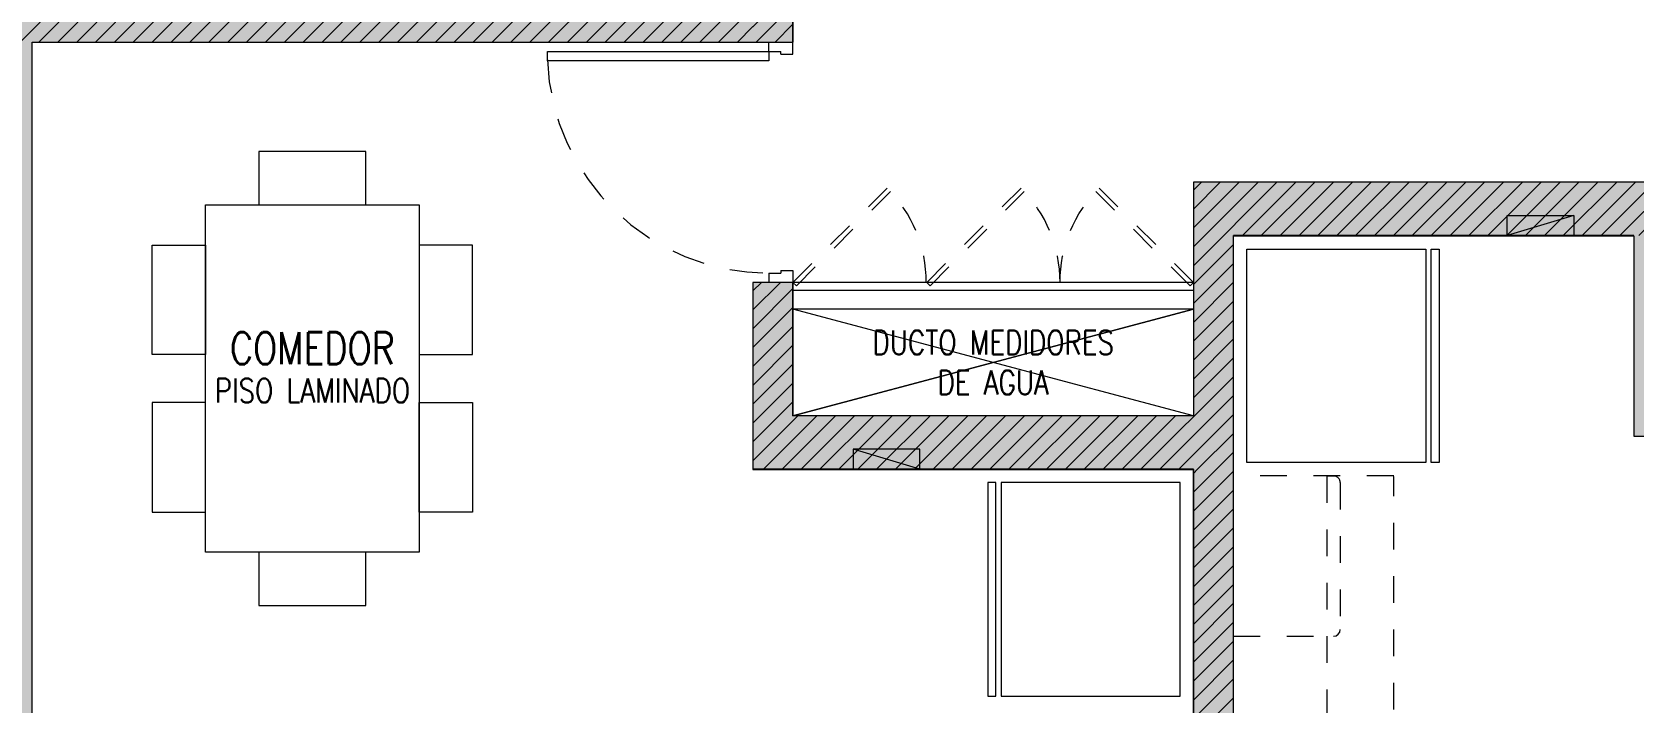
# Model space of a CAD drawing. Header units: millimetres. Extents: x 3738 to 3833, y 1327 to 1657.
# Drawn here: x 3774.47 to 3780.47, y 1461.11 to 1463.63 of the extents above; entities that cross this region are included whole.
import ezdxf
from ezdxf.enums import TextEntityAlignment as Align

# ---------------------------------------------------------------- set-up
doc = ezdxf.new("R2010")
doc.units = ezdxf.units.MM
doc.set_wipeout_variables(frame=1)
for name, pattern in [('HIDDEN', [0.375, 0.25, -0.125]), ('HIDDEN2', [0.1875, 0.125, -0.0625]), ('X-REF_DP_Arquitectura$0$HIDDEN', [0.375, 0.25, -0.125])]:
    doc.linetypes.add(name, pattern=pattern)
doc.layers.get('0').update_dxf_attribs({"color": 251, "lineweight": 9})
for name, color, linetype, lineweight in [('A-COCINAS-LAV', 251, 'Continuous', 13), ('A-LINEAS', 251, 'Continuous', 13), ('A-MOBILIARIO', 251, 'Continuous', 13), ('A-MURO BAJO', 251, 'Continuous', 13), ('A-MUROS', 251, 'Continuous', 13), ('A-PROYECCIONES', 251, 'HIDDEN2', 13), ('A-PUERTAS', 251, 'Continuous', 13), ('A-TEXTO-ACABADO PISO', 251, 'Continuous', 13), ('A-TEXTO-AMBIENTE', 251, 'Continuous', 13), ('A_20_Estructuras', 251, 'Continuous', 13), ('A_50_TextoAmbiente', 251, 'Continuous', 13), ('A_50_TextoIndicaciones', 251, 'Continuous', 13), ('A_50_Vigas', 251, 'X-REF_DP_Arquitectura$0$HIDDEN', 13), ('A_60_HatchEstructuras', 251, 'Continuous', 13), ('MURO CF 120', 251, 'Continuous', 13), ('MURO CF 60', 251, 'Continuous', 13)]:
    doc.layers.add(name, color=color, linetype=linetype, lineweight=lineweight)
doc.styles.add('ROMANS', font='romans.shx', dxfattribs={"width": 0.8})
pattern_1 = [(45, (-21.67, -43.67528), (-0.03535534, 0.03535534), [])]

# ---------------------------------------------------------------- blocks, each defined once
blk = doc.blocks.new('EF-P2-P4')
at = {"layer": 'A_60_HatchEstructuras'}
h = blk.add_hatch(color=256, dxfattribs=at)
h.dxf.hatch_style = 1
h.paths.add_polyline_path([(-1.15, -7), (1.6, -7), (1.6, -7.6), (1.75, -7.6), (1.75, -7), (4.5, -7), (4.5, -9.55), (4.65, -9.55), (4.65, -7), (7.5001, -7), (7.5001, -6.85), (4.65, -6.85), (4.65, -4.3), (4.5, -4.3), (4.5, -6.85), (1.75, -6.85), (1.75, -6.25), (1.6, -6.25), (1.6, -6.85), (-1.15, -6.85), (-1.15, -2.8), (-1.35, -2.8), (-1.35, -11.05), (-1.15, -11.05)])
h.paths.add_polyline_path([(3.3, -4.45), (3.75, -4.45), (3.75, -4.3), (1.6, -4.3), (1.6, -5.5), (1.7468, -5.5), (1.75, -5.5), (1.75, -4.45), (3.1, -4.45), (3.1, -6.05), (3.3, -6.05)], flags=17)
h.paths.add_polyline_path([(3.3, -7.8), (3.1, -7.8), (3.1, -9.4), (1.75, -9.4), (1.75, -8.35), (1.6, -8.35), (1.6, -9.55), (3.75, -9.55), (3.75, -9.4), (3.3, -9.4)], flags=17)
h = blk.add_hatch(color=256, dxfattribs=at)
h.dxf.hatch_style = 1
h.paths.add_polyline_path([(9.15, -7.725), (10.65, -7.725), (10.65, -8.475), (10.8, -8.475), (10.8, -7.525), (9, -7.525), (9, -8.4), (7.5, -8.4), (7.5, -7.9), (7.35, -7.9), (7.35, -8.6), (9, -8.6), (9, -13.79), (9.15, -13.79)])
h.paths.add_polyline_path([(7.5, -10.35), (7.35, -10.35), (7.35, -13.85), (7.65, -13.85), (7.65, -13.7), (7.5, -13.7)])
h.paths.add_polyline_path([(10.8, -10.625), (10.65, -10.625), (10.65, -13.7), (10.5, -13.7), (10.5, -13.85), (10.8, -13.85)])
at = {"elevation": 0}
blk.add_lwpolyline([(9, -8), (7.5, -8.4)], dxfattribs=at)
blk.add_lwpolyline([(9, -8.4), (7.5, -8)])
at = {"layer": 'A_20_Estructuras'}
for points in [[(-1.15, -7), (1.6, -7), (1.6, -7.6), (1.75, -7.6), (1.75, -7), (4.5, -7), (4.5, -9.55), (4.65, -9.55), (4.65, -7), (7.5001, -7), (7.5001, -6.85), (4.65, -6.85), (4.65, -4.3), (4.5, -4.3), (4.5, -6.85), (1.75, -6.85), (1.75, -6.25), (1.6, -6.25), (1.6, -6.85), (-1.15, -6.85), (-1.15, -2.8), (-1.35, -2.8), (-1.35, -11.05), (-1.15, -11.05)], [(9.15, -7.725), (10.65, -7.725), (10.65, -8.475), (10.8, -8.475), (10.8, -7.525), (9, -7.525), (9, -8.4), (7.5, -8.4), (7.5, -7.9), (7.35, -7.9), (7.35, -8.6), (9, -8.6), (9, -13.79), (9.15, -13.79)]]:
    blk.add_lwpolyline(points, close=True, dxfattribs=at)
at = {"layer": 'A_50_Vigas'}
blk.add_line((9, -8, 0), (7.5, -8, 0), dxfattribs=at)
blk = doc.blocks.new('REFRI')
blk.add_wipeout([(0.4, 0), (-0.4, 0), (-0.4, -0.67), (0.4, -0.67)])
blk.add_wipeout([(-0.4, -0.69), (-0.4, -0.72), (0.4, -0.72), (0.4, -0.69)])
for points in [[(-0.4, 0), (-0.4, -0.67), (0.4, -0.67), (0.4, 0)], [(-0.4, -0.69), (-0.4, -0.72), (0.4, -0.72), (0.4, -0.69)]]:
    blk.add_lwpolyline(points, close=True)
blk = doc.blocks.new('*U258')
for p, q in [((0.01, 0.855), (0.01, 0.9)), ((0.1, 0.865), (0.1, 0.9)), ((0.055, 0.855), (0.01, 0.855)), ((0.1, 0.865), (0.055, 0.865)), ((0.055, 0.855), (0.055, 0.865)), ((0.055, 0.045), (0.01, 0.045)), ((0.01, 0.045), (0.01, 0)), ((0.055, 0.045), (0.055, 0.035)), ((0.1, 0.035), (0.055, 0.035)), ((0.1, 0.035), (0.1, 0))]:
    blk.add_line(p, q)
blk.add_lwpolyline([(0.93, 0.07), (0.93, 0.035), (0.1, 0.035), (0.1, 0.07)], close=True)
at = {"color": 7, "linetype": 'HIDDEN2'}
blk.add_arc((0.0995, 0.0339), 0.8311, 2.23015, 89.96723, dxfattribs=at)
blk = doc.blocks.new('A$Cb5611ba7')
for points in [[(0.15, 0.1735), (0.15, -0.0265), (0.56, -0.0265), (0.56, 0.1735)], [(1.15, 0.1735), (1.15, -0.0265), (0.74, -0.0265), (0.74, 0.1735)], [(0, -0.0265), (0, -0.8265), (1.3, -0.8265), (1.3, -0.0265)], [(0, -0.2265), (0, -0.6265), (-0.2, -0.6265), (-0.2, -0.2265)], [(1.5, -0.6265), (1.3, -0.6265), (1.3, -0.2265), (1.5, -0.2265)], [(0.15, -1.0265), (0.15, -0.8265), (0.56, -0.8265), (0.56, -1.0265)], [(1.15, -1.0265), (1.15, -0.8265), (0.74, -0.8265), (0.74, -1.0265)]]:
    blk.add_lwpolyline(points, close=True)
blk = doc.blocks.new('*U270')
at = {"linetype": 'HIDDEN', "ltscale": 0.2}
for p, q in [((0.3534, 0.3534), (0, 0)), ((0.0127, -0.0127), (0.3656, 0.3401)), ((0, 0), (0.0127, -0.0127))]:
    blk.add_line(p, q, dxfattribs=at)
blk.add_arc((0, 0), 0.4995, 0, 45, dxfattribs=at)
blk = doc.blocks.new('Tab.Electrico')
blk.add_hatch(color=256).paths.add_polyline_path([(0.075, 0), (0.075, 0.25), (0, 0)])
for p, q in [((0.075, 0.25), (0, 0)), ((0.075, 0.25), (0, 0.25)), ((0, 0.25), (0, 0)), ((0.075, 0), (0.075, 0.25)), ((0, 0), (0.075, 0))]:
    blk.add_line(p, q)
blk = doc.blocks.new('DPTO 65')
at = {"layer": 'A-LINEAS'}
for p, q in [((-10.35, 1.55), (-8.85, 1.15)), ((-8.85, 1.55), (-10.35, 1.15))]:
    blk.add_line(p, q, dxfattribs=at)
at = {"layer": 'A-MURO BAJO'}
blk.add_line((-10.35, 1.15), (-8.85, 1.15), dxfattribs=at)
at = {"layer": 'A-MUROS'}
for p, q in [((-10.35, 6.94), (-10.35, 1.75)), ((-6, 2.7), (-6, 0.15)), ((-10.35, 1.75), (-8.7, 1.75)), ((-8.7, 1.05), (-8.7, 1.75)), ((-10.35, 1.55), (-8.85, 1.55)), ((-10.35, 0.675, 0), (-10.35, 1.55)), ((-8.85, 1.05), (-8.85, 1.55)), ((-8.85, 1.05), (-8.7, 1.05)), ((-6, 0.15), (-8.8501, 0.15)), ((-8.8501, 0.15), (-8.8501, 0))]:
    blk.add_line(p, q, dxfattribs=at)
at = {"layer": 'A-PUERTAS'}
for p, q in [((-10.35, 1.08), (-8.85, 1.08)), ((-10.35, 1.05), (-8.85, 1.05))]:
    blk.add_line(p, q, dxfattribs=at)
at = {"rotation": 90}
blk.add_blockref('Tab.Electrico', (-9.075, 1.675), dxfattribs=at)
at = {"layer": 'A-COCINAS-LAV', "extrusion": (4.49068e-08, 3.60284e-08, 1), "rotation": 90}
blk.add_blockref('REFRI', (-10.3, 2.2, 0), dxfattribs=at)
at = {"layer": 'A-MOBILIARIO', "xscale": -1.000000000000002, "rotation": 90}
blk.add_blockref('A$Cb5611ba7', (-7.4765, 2.0601), dxfattribs=at)
at = {"layer": 'A-MOBILIARIO', "rotation": 359.9967044834248}
blk.add_blockref('*U258', (-8.8601, 0.15), dxfattribs=at)
at = {"layer": 'A-PROYECCIONES', "ltscale": 0.25, "xscale": -1, "rotation": 180}
blk.add_blockref('*U270', (-10.35, 1.05), dxfattribs=at)
at = {"layer": 'A-PROYECCIONES', "ltscale": 0.25, "rotation": 180}
for p in [(-9.351, 1.05), (-8.85, 1.05)]:
    blk.add_blockref('*U270', p, dxfattribs=at)
blk = doc.blocks.new('DPTO 75')
blk.add_arc((-0.425, 1.675, 0), 0.025, 90, 180)
at = {"layer": 'A-MUROS'}
for p, q in [((-0.05, 6.265, 0), (-0.05, 0.2, 0)), ((-1.55, 0.2, 0), (-0.05, 0.2, 0)), ((-1.7, 0, 0), (0.1, 0, 0))]:
    blk.add_line(p, q, dxfattribs=at)
at = {"layer": 'A-PROYECCIONES', "ltscale": 0.5}
for p, q in [((-0.4, 1.1, 0), (-0.4, 2.615, 0)), ((-0.05, 1.7, 0), (-0.425, 1.7, 0)), ((-0.45, 1.125, 0), (-0.45, 1.675, 0)), ((-0.65, 1.1, 0), (-0.05, 1.1, 0)), ((-0.4, 1.1, 0), (-0.425, 1.1, 0))]:
    blk.add_line(p, q, dxfattribs=at)
at = {"layer": 'A-PROYECCIONES', "ltscale": 0.5, "elevation": 0}
blk.add_lwpolyline([(-0.05, 2.575), (-0.65, 2.575), (-0.65, 1.1025)], dxfattribs=at)
at = {"layer": 'A-PROYECCIONES', "ltscale": 0.5}
blk.add_arc((-0.425, 1.125, 0), 0.025, 180, 270, dxfattribs=at)
at = {"xscale": -1, "rotation": 90}
blk.add_blockref('Tab.Electrico', (-1.0751, 0.2, 0), dxfattribs=at)
at = {"layer": 'A-COCINAS-LAV', "extrusion": (4.49068e-08, -3.60284e-08, -1), "zscale": -1.000000000000002, "rotation": 90}
blk.add_blockref('REFRI', (0.1, 0.65, 0), dxfattribs=at)
blk = doc.blocks.new('TC_PT')
at = {"xscale": -1}
blk.add_blockref('DPTO 65', (0, 4.05), dxfattribs=at)
at = {"rotation": 180}
blk.add_blockref('DPTO 65', (0, 4.2), dxfattribs=at)
blk.add_blockref('DPTO 75', (10.45, 3.525, 0), dxfattribs=at)
blk = doc.blocks.new('TEXTO AMBIENTES PT')
at = {"layer": 'A-TEXTO-ACABADO PISO', "insert": (5.7, -8.2601), "char_height": 0.09, "attachment_point": 2, "rotation": 0.00002, "style": 'ROMANS'}
blk.add_mtext_dynamic_manual_height_columns('PISO LAMINADO', width=1.20225, gutter_width=12.5, heights=[0], dxfattribs=at)
at = {"layer": 'A-TEXTO-AMBIENTE', "style": 'ROMANS', "width": 0.8}
blk.add_text('COMEDOR', height=0.12, dxfattribs=at).set_placement((5.7001, -8.2065), align=Align.CENTER)
blk = doc.blocks.new('TEXTO DUCTOS PT')
at = {"layer": 'A_50_TextoIndicaciones', "insert": (8.25, -8.2), "char_height": 0.09, "width": 1.047942, "attachment_point": 5, "style": 'ROMANS'}
blk.add_mtext('\\pxsm1,qc,t16;DUCTO MEDIDORES DE AGUA', dxfattribs=at)
blk = doc.blocks.new('TORRE F HATCH CORTAFUEGO')
at = {"layer": 'MURO CF 60'}
h = blk.add_hatch(dxfattribs=at)
h.set_pattern_fill('_USER', color=256, scale=0.05, angle=45, pattern_type=0)
h.set_pattern_definition(pattern_1)
edge = h.paths.add_edge_path()
edge.add_line((-9, -16.4), (-9.15, -16.4))
edge.add_line((-9.15, -16.4), (-9.15, -11.2101))
edge.add_line((-9.15, -11.2101), (-9, -11.2101))
edge.add_line((-9, -11.2101), (-9, -16.4))
edge = h.paths.add_edge_path()
edge.add_line((-9, -19.75), (-9.15, -19.75))
edge.add_line((-9.15, -19.75), (-9.15, -24.94))
edge.add_line((-9.15, -24.94), (-9, -24.94))
edge.add_line((-9, -24.94), (-9, -19.75))
edge = h.paths.add_edge_path()
edge.add_line((-38.35, -16.4), (-38.35, -11.2101))
edge.add_line((-38.35, -11.2101), (-38.2, -11.2101))
edge.add_line((-38.2, -11.2101), (-38.2, -16.4))
edge.add_line((-38.2, -16.4), (-38.35, -16.4))
edge = h.paths.add_edge_path()
edge.add_line((-38.35, -19.75), (-38.2, -19.75))
edge.add_line((-38.2, -19.75), (-38.2, -24.94))
edge.add_line((-38.2, -24.94), (-38.35, -24.94))
edge.add_line((-38.35, -24.94), (-38.35, -19.75))
h = blk.add_hatch(dxfattribs=at)
h.set_pattern_fill('_USER', color=256, scale=0.05, angle=45, pattern_type=0)
h.set_pattern_definition(pattern_1)
h.paths.add_polyline_path([(-11.7, -17.325), (-18.4, -17.325), (-18.4, -17.475), (-11.7, -17.475)])
h.paths.add_polyline_path([(-7.5001, -18.0001), (-7.35, -18.0001), (-7.35, -18.15), (-7.5001, -18.15)])
h.paths.add_polyline_path([(-39.8499, -18.15), (-40.0005, -18.15), (-40.0005, -18), (-39.8499, -18)])
h = blk.add_hatch(dxfattribs=at)
h.set_pattern_fill('_USER', color=256, scale=0.05, angle=45, pattern_type=0)
h.set_pattern_definition(pattern_1)
h.paths.add_polyline_path([(-40, -18), (-48.7, -17.9999), (-48.7, -18.15), (-40, -18.15)])
h = blk.add_hatch(dxfattribs=at)
h.set_pattern_fill('_USER', color=256, scale=0.05, angle=45, pattern_type=0)
h.set_pattern_definition(pattern_1)
h.paths.add_polyline_path([(-40, -19.05), (-40, -19.75), (-38.35, -19.75), (-38.2, -19.75), (-38.2, -18.875), (-36.55, -18.875), (-36.55, -18.675), (-38.35, -18.675), (-38.35, -19.55), (-39.85, -19.55), (-39.85, -19.05)])

msp = doc.modelspace()

# ---------------------------------------------------------------- block references
msp.add_blockref('EF-P2-P4', (3769.8221, 1470.5876))

# ---------------------------------------------------------------- next in the draw order: block references
msp.add_blockref('TC_PT', (3768.4721, 1459.5379))

# ---------------------------------------------------------------- next in the draw order: block references
at = {"layer": 'A_50_TextoAmbiente'}
msp.add_blockref('TEXTO AMBIENTES PT', (3769.8221, 1470.5879), dxfattribs=at)
at = {"layer": 'A_50_TextoIndicaciones'}
msp.add_blockref('TEXTO DUCTOS PT', (3769.8221, 1470.5879), dxfattribs=at)
at = {"layer": 'MURO CF 120', "color": 251}
msp.add_blockref('TORRE F HATCH CORTAFUEGO', (3817.1721, 1481.7379), dxfattribs=at)

doc.saveas('drawing.dxf')
